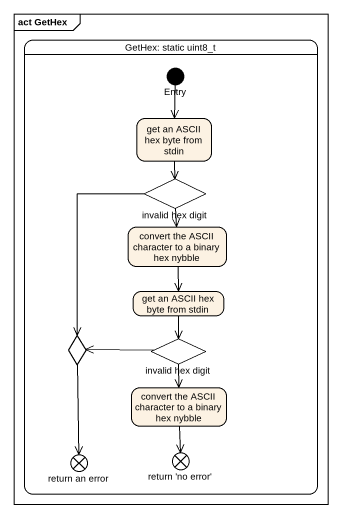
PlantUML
@startuml
mainframe act GetHex
hide empty description
state "GetHex: static uint8_t" as GetHex_static_uint8_t {
  state Entry <<start>>
  state "get an ASCII hex byte from stdin" as get_an_ASCII_hex_byte_from
  state "invalid hex digit" as invalid_hex_digit <<choice>>
  state "convert the ASCII character to a binary hex nybble" as convert_the_ASCII_character
  state "get an ASCII hex byte from stdin" as get_an_ASCII_hex_byte_from_2
  state choice1 <<choice>>
  state "invalid hex digit" as invalid_hex_digit_2 <<choice>>
  state "convert the ASCII character to a binary hex nybble" as convert_the_ASCII_character_2
  state "return an error" as return_an_error <<end>>
  state "return 'no error'" as return_no_error <<end>>
}
Entry --> get_an_ASCII_hex_byte_from
get_an_ASCII_hex_byte_from --> invalid_hex_digit
invalid_hex_digit --> convert_the_ASCII_character
invalid_hex_digit --> choice1
convert_the_ASCII_character --> get_an_ASCII_hex_byte_from_2
get_an_ASCII_hex_byte_from_2 --> invalid_hex_digit_2
choice1 --> return_an_error
invalid_hex_digit_2 -left-> choice1
invalid_hex_digit_2 --> convert_the_ASCII_character_2
convert_the_ASCII_character_2 --> return_no_error
@enduml
